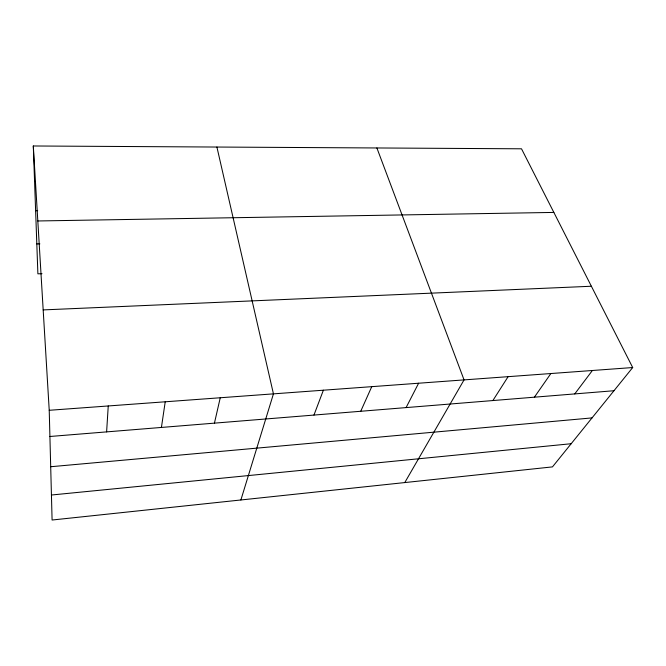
<?xml version="1.0" encoding="UTF-8"?>
<svg xmlns="http://www.w3.org/2000/svg" width="666" height="666" viewBox="0 0 666 666"><rect width="100%" height="100%" fill="white"/><g stroke="black" fill="none" stroke-linecap="round" stroke-linejoin="round"><path stroke-width="1" d="M106.61 431.884L108.25 405.96M161.422 427.439L165.226 401.789M214.435 423.143L220.255 397.76M240.884 499.975L273.443 393.864L216.908 147.036M313.961 415.068L323.385 390.201M360.731 411.272L371.753 386.663M406.094 407.592L418.614 383.225M404.778 482.575L464.052 379.895L376.889 147.96M492.873 400.557L508.116 376.665M534.39 397.186L550.874 373.534M574.741 393.914L592.382 370.496M632.7 367.54L552.464 466.891L52.09 520.021L49.226 410.289L33.3 145.979L521.511 148.801L632.7 367.54L49.226 410.289M51.432 495.013L571.178 443.723M50.699 466.733L592.024 417.907M49.908 436.488L613.969 390.734M43.182 309.906L591.383 286.247M42.008 273.701L37.887 273.834L33.3 145.979M36.813 243.939L39.868 243.864M37.82 220.97L553.854 212.421M35.623 210.681L37.687 210.656"/></g></svg>
